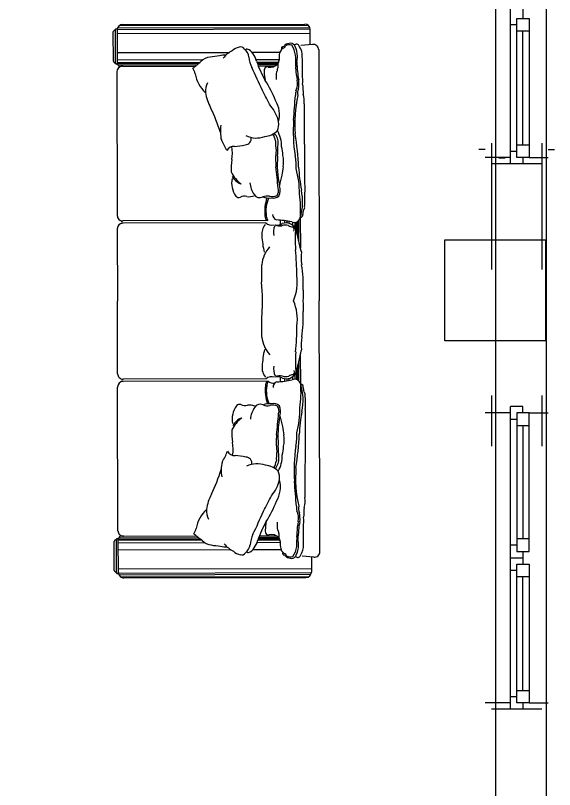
# Model space of a CAD drawing. Header units: millimetres. Extents: x -17017 to 2697, y 1903 to 18260.
# Drawn here: x -17001.984 to -17001.557, y 18221.572 to 18222.186 of the extents above; entities that cross this region are included whole.
import ezdxf

# ---------------------------------------------------------------- set-up
doc = ezdxf.new("R2010")
doc.units = ezdxf.units.MM
doc.linetypes.add('DOT3', pattern=[0.06, 0, -0.06])
for name, color, linetype in [('1', 7, 'Continuous'), ('DENIZLIK', 16, 'Continuous'), ('DUVAR', 7, 'Continuous'), ('furn', 7, 'Continuous'), ('IZDOT', 2, 'DOT3'), ('PENCERE', 3, 'Continuous'), ('sıva', 181, 'Continuous')]:
    doc.layers.add(name, color=color, linetype=linetype)

# ---------------------------------------------------------------- blocks, each defined once
blk = doc.blocks.new('COUCH11')
at = {"layer": 'furn'}
for p, q in [((-0.9946, 0.8003), (-0.8315, 0.8003)), ((-0.8315, 0.8003), (0, 0.8003)), ((0.8315, 0.8003), (0, 0.8003)), ((0.9946, 0.8003), (0.8315, 0.8003)), ((-1.0162, 0.7764), (-1.0114, 0.7298)), ((1.0162, 0.7764), (1.0114, 0.7298)), ((-1.0968, 0.0231), (-1.0968, 0.7449)), ((-1.0929, 0.0107), (-1.0929, 0.7573)), ((-1.0838, 0.0033), (-1.0838, 0.7647)), ((-1.0774, 0.0015), (-1.0774, 0.7664)), ((-1.0152, 0.7666), (-1.0752, 0.7666)), ((-1.0605, 0.0014), (-1.0605, 0.7666)), ((1.0152, 0.7666), (1.0752, 0.7666)), ((1.0605, 0.0014), (1.0605, 0.7666)), ((1.0774, 0.0015), (1.0774, 0.7664)), ((1.0838, 0.0033), (1.0838, 0.7647)), ((1.0929, 0.0107), (1.0929, 0.7573)), ((1.0968, 0.0231), (1.0968, 0.7449)), ((-0.3307, 0.7259), (-0.2084, 0.7259)), ((-0.3178, 0.719), (-0.2394, 0.719)), ((-0.3147, 0.7151), (-0.2554, 0.7151)), ((-0.3122, 0.7099), (-0.2761, 0.7099)), ((0.3307, 0.7259), (0.2084, 0.7259)), ((0.3178, 0.719), (0.2394, 0.719)), ((0.3147, 0.7151), (0.2554, 0.7151)), ((0.3122, 0.7099), (0.2761, 0.7099)), ((-0.3153, 0.6803), (-0.3071, 0.6803)), ((-0.312, 0.6943), (-0.3007, 0.6943)), ((-0.3109, 0.7039), (-0.2921, 0.7039)), ((0.3109, 0.7039), (0.2921, 0.7039)), ((0.312, 0.6943), (0.3007, 0.6943)), ((0.3153, 0.6803), (0.3071, 0.6803)), ((-0.9854, 0.5359), (-0.9854, 0.6461)), ((-0.3198, 0.6461), (-0.3024, 0.6461)), ((-0.3179, 0.6636), (-0.3085, 0.6636)), ((-0.3167, 0.6721), (-0.3085, 0.6721)), ((0.3198, 0.6461), (0.3024, 0.6461)), ((0.3167, 0.6721), (0.3085, 0.6721)), ((0.3179, 0.6636), (0.3085, 0.6636)), ((0.9854, 0.5359), (0.9854, 0.6461)), ((-0.9569, 0.5518), (-0.9569, 0.6429)), ((-0.9465, 0.5549), (-0.9465, 0.6417)), ((-0.9426, 0.5563), (-0.9426, 0.6399)), ((-0.9374, 0.5582), (-0.9374, 0.6358)), ((-0.931, 0.5607), (-0.931, 0.6273)), ((0.931, 0.5607), (0.931, 0.6273)), ((0.9374, 0.5582), (0.9374, 0.6358)), ((0.9426, 0.5563), (0.9426, 0.6399)), ((0.9465, 0.5549), (0.9465, 0.6417)), ((0.9569, 0.5518), (0.9569, 0.6429)), ((-0.3183, 0.5964), (-0.3183, 0.0217)), ((-0.309, 0.5886), (-0.309, 0.0217)), ((0.309, 0.5886), (0.309, 0.0217)), ((0.3183, 0.5964), (0.3183, 0.0217)), ((-0.9854, 0.0014), (-0.9854, 0.4468)), ((0.9854, 0.0014), (0.9854, 0.4468)), ((-0.9569, 0.0014), (-0.9569, 0.3428)), ((0.9569, 0.0014), (0.9569, 0.3428)), ((-0.9465, 0.0014), (-0.9465, 0.3297)), ((-0.9426, 0.0015), (-0.9426, 0.3251)), ((-0.9374, 0.0032), (-0.9374, 0.3189)), ((-0.931, 0.0217), (-0.931, 0.311)), ((0.931, 0.0217), (0.931, 0.311)), ((0.9374, 0.0032), (0.9374, 0.3189)), ((0.9426, 0.0015), (0.9426, 0.3251)), ((0.9465, 0.0014), (0.9465, 0.3297)), ((-1.0752, 0.0014), (-0.9441, 0.0014)), ((-0.931, 0.0231), (-0.931, 0.0162)), ((-0.2874, 0), (0, 0)), ((0.2874, 0), (0, 0)), ((0.931, 0.0231), (0.931, 0.0162)), ((1.0752, 0.0014), (0.9441, 0.0014)), ((-1.0752, -0.0064), (-0.9441, -0.0064)), ((-1.0666, -0.0151), (-0.9526, -0.0151)), ((-0.9093, 0), (-0.3399, 0)), ((0.9093, 0), (0.3399, 0)), ((1.0752, -0.0064), (0.9441, -0.0064)), ((1.0666, -0.0151), (0.9526, -0.0151))]:
    blk.add_line(p, q, dxfattribs=at)
for centre, radius, start, end in [((-0.9946, 0.7786), 0.0217, 90, 185.883), ((0.9946, 0.7786), 0.0217, 354.117, 90), ((-1.0752, 0.7449), 0.0217, 90, 180), ((-0.8744, 0.3168), 0.4197, 87.6845, 93.1812), ((-0.8654, 1.1701), 0.434, 271.0466, 276.17), ((-0.7911, 0.6412), 0.1012, 83.7897, 105.8504), ((-0.7308, 7.0039), 6.2623, 269.54887, 271.34891), ((-0.5249, 5.9036), 5.1606, 269.3499, 271.0449), ((-0.4074, 0.359), 0.3856, 84.9364, 93.4778), ((-0.371, 0.7294), 0.0139, 38.4639, 99.8972), ((-0.3461, 0.7876), 0.0515, 254.184, 273.5153), ((-0.3412, 0.7259), 0.0104, 359.7305, 99.6504), ((-0.0682, 0.2734), 0.4634, 86.8373, 99.264), ((0.0682, 0.2734), 0.4634, 80.736, 93.1627), ((0.3412, 0.7259), 0.0104, 80.3496, 180.2695), ((0.3461, 0.7876), 0.0515, 266.4847, 285.816), ((0.371, 0.7294), 0.0139, 80.1028, 141.5361), ((0.4074, 0.359), 0.3856, 86.5222, 95.0636), ((0.5249, 5.9036), 5.1606, 268.9551, 270.6501), ((0.7308, 7.0039), 6.2623, 268.65109, 270.45113), ((0.7911, 0.6412), 0.1012, 74.1496, 96.2103), ((0.8654, 1.1701), 0.434, 263.83, 268.9534), ((0.8744, 0.3168), 0.4197, 86.8188, 92.3155), ((1.0752, 0.7449), 0.0217, 0, 90), ((-1.0002, 0.6874), 0.0207, 111.2461, 175.6725), ((-1.0047, 0.7121), 0.0122, 111.8173, 225.0514), ((-0.9611, 0.6176), 0.0917, 98.2129, 124.2428), ((-0.9711, 0.6692), 0.0663, 85.6162, 125.037), ((-0.9642, 0.6122), 0.1041, 92.8388, 114.6896), ((-0.9364, 0.2055), 0.5043, 89.4467, 94.3032), ((-0.9688, 0.628), 0.0881, 74.5283, 90.4014), ((-0.9162, -1.269), 2.0049, 89.4729, 91.4265), ((-0.9597, 1.0665), 0.3538, 272.3336, 278.2366), ((-0.9235, 0.7359), 0.0273, 253.0851, 281.853), ((-0.9402, 1.0561), 0.3477, 273.6693, 280.8216), ((-0.9138, 0.862), 0.1458, 271.8777, 284.9862), ((-0.8639, 0.6056), 0.1163, 78.1757, 96.0001), ((-0.8608, 0.644), 0.072, 66.2105, 101.3131), ((-0.8218, 0.7724), 0.0562, 251.0235, 278.4627), ((-0.8168, 0.7525), 0.0451, 250.7532, 273.3826), ((-1.3401, -7.1143), 7.8394, 85.43135, 86.15355), ((-0.704, 1.1958), 0.4912, 257.1068, 274.9578), ((-0.6709, 1.3482), 0.6496, 266.0497, 278.3826), ((-0.4862, -0.3876), 1.1079, 92.237, 99.1017), ((-0.539, 0.5589), 0.1513, 84.2124, 104.2047), ((-0.5754, 1.494), 0.7759, 273.3891, 280.1532), ((-0.4294, 0.3773), 0.3453, 89.0108, 105.8681), ((-0.393, 0.5202), 0.2149, 73.1617, 102.2443), ((-0.3608, 0.2777), 0.4493, 86.161, 98.0095), ((-0.3352, 0.7019), 0.0244, 335.4443, 79.4179), ((-0.2617, 0.668), 0.047, 124.5051, 196.9064), ((0.4634, -2.1955), 2.998, 102.662, 104.5219), ((-0.2399, 1.6486), 0.9431, 267.054, 272.2579), ((-0.1068, -0.2058), 0.917, 89.5424, 96.0023), ((-0.1725, 0.9145), 0.1861, 263.4582, 279.209), ((-0.0729, 0.5304), 0.1828, 66.4983, 98.3597), ((0.0277, 5.1374), 4.4018, 269.0844, 269.6388), ((-0.0277, 5.1374), 4.4018, 270.3612, 270.9156), ((0.0729, 0.5304), 0.1828, 81.6403, 113.5017), ((0.1068, -0.2058), 0.917, 83.9977, 90.4576), ((0.1725, 0.9145), 0.1861, 260.791, 276.5418), ((-0.4634, -2.1955), 2.998, 75.4781, 77.338), ((0.2399, 1.6486), 0.9431, 267.7421, 272.946), ((0.2617, 0.668), 0.047, 343.0936, 55.4949), ((0.3352, 0.7019), 0.0244, 100.5821, 204.5557), ((0.393, 0.5202), 0.2149, 77.7557, 106.8383), ((0.3608, 0.2777), 0.4493, 81.9905, 93.839), ((0.4294, 0.3773), 0.3453, 74.1319, 90.9892), ((0.5754, 1.494), 0.7759, 259.8468, 266.6109), ((0.539, 0.5589), 0.1513, 75.7953, 95.7876), ((0.4862, -0.3876), 1.1079, 80.8983, 87.763), ((0.6709, 1.3482), 0.6496, 261.6174, 273.9503), ((0.704, 1.1958), 0.4912, 265.0422, 282.8932), ((1.3401, -7.1143), 7.8394, 93.84645, 94.56865), ((0.8218, 0.7724), 0.0562, 261.5373, 288.9765), ((0.8168, 0.7525), 0.0451, 266.6174, 289.2468), ((0.8608, 0.644), 0.072, 78.6869, 113.7895), ((0.8639, 0.6056), 0.1163, 83.9999, 101.8243), ((0.9402, 1.0561), 0.3477, 259.1784, 266.3307), ((0.9138, 0.862), 0.1458, 255.0138, 268.1223), ((0.9162, -1.269), 2.0049, 88.5735, 90.5271), ((0.9597, 1.0665), 0.3538, 261.7634, 267.6664), ((0.9235, 0.7359), 0.0273, 258.147, 286.9149), ((0.9364, 0.2055), 0.5043, 85.6968, 90.5533), ((0.9688, 0.628), 0.0881, 89.5986, 105.4717), ((0.9711, 0.6692), 0.0663, 54.963, 94.3838), ((0.9642, 0.6122), 0.1041, 65.3104, 87.1612), ((0.9611, 0.6176), 0.0917, 55.7572, 81.7871), ((1.0002, 0.6874), 0.0207, 4.3275, 68.7539), ((1.0047, 0.7121), 0.0122, 314.9486, 68.1827), ((-0.9763, 0.6903), 0.0446, 181.7166, 213.0289), ((-0.9867, 0.6833), 0.0279, 158.729, 212.6858), ((0.0332, 0.6169), 0.3542, 167.8065, 177.5782), ((-0.2546, 0.6677), 0.0459, 165.0856, 200.0238), ((-0.3123, 0.6924), 0.0186, 315.7594, 6.2684), ((-0.2817, 0.6875), 0.014, 66.7926, 150.1016), ((0.2817, 0.6875), 0.014, 29.8984, 113.2074), ((0.3123, 0.6924), 0.0186, 173.7316, 224.2406), ((0.2546, 0.6677), 0.0459, 339.9762, 14.9144), ((-0.0332, 0.6169), 0.3542, 2.4218, 12.1935), ((0.9867, 0.6833), 0.0279, 327.3142, 21.271), ((0.9763, 0.6903), 0.0446, 326.9711, 358.2834), ((-1.0189, 0.6556), 0.0116, 4.9984, 63.465), ((-1.0133, 0.6567), 0.012, 12.0067, 74.6856), ((-1.0006, 0.6596), 0.00732, 204.2992, 286.7891), ((-0.9724, 0.679), 0.0353, 214.1211, 265.8444), ((-0.7376, 0.5401), 0.1045, 74.302, 122.4354), ((-0.6129, 0.5267), 0.1255, 89.3254, 119.5987), ((-0.5654, 0.4649), 0.1928, 93.2928, 103.7813), ((-0.5506, 0.5423), 0.118, 80.2352, 102.6684), ((-0.4838, 0.848), 0.1951, 256.1146, 265.7395), ((-0.3726, 1.0795), 0.4442, 253.5669, 259.2509), ((-0.4378, 0.595), 0.0512, 64.0843, 110.1575), ((-0.334, 0.635), 0.0335, 344.9472, 35.2882), ((-0.3304, 0.6438), 0.0336, 328.5606, 13.985), ((0.3304, 0.6438), 0.0336, 166.015, 211.4394), ((0.334, 0.635), 0.0335, 144.7118, 195.0528), ((0.4378, 0.595), 0.0512, 69.8425, 115.9157), ((0.3726, 1.0795), 0.4442, 280.7491, 286.4331), ((0.4838, 0.848), 0.1951, 274.2605, 283.8854), ((0.5506, 0.5423), 0.118, 77.3316, 99.7648), ((0.5654, 0.4649), 0.1928, 76.2187, 86.7072), ((0.6129, 0.5267), 0.1255, 60.4013, 90.6746), ((0.7376, 0.5401), 0.1045, 57.5646, 105.698), ((0.9724, 0.679), 0.0353, 274.1556, 325.8789), ((1.0006, 0.6596), 0.00732, 253.2109, 335.7008), ((1.0133, 0.6567), 0.012, 105.3144, 167.9933), ((1.0189, 0.6556), 0.0116, 116.535, 175.0016), ((-0.9579, 0.8172), 0.1743, 264.3954, 271.235), ((-0.9537, 0.6213), 0.0217, 49.8255, 91.235), ((-0.9306, 0.6154), 0.0242, 64.6204, 112.1231), ((-0.9647, 0.6082), 0.0388, 346.4952, 49.8255), ((-0.9184, 0.6228), 0.0146, 43.9681, 97.1295), ((-0.887, 0.7502), 0.1191, 259.9143, 274.6294), ((-0.6599, 0.261), 0.3909, 110.0032, 123.2203), ((-0.6762, 0.4949), 0.1495, 102.8046, 129.987), ((-0.7003, 0.5797), 0.0616, 65.5613, 98.4269), ((-0.7273, 0.5811), 0.0758, 3.1398, 46.2155), ((-0.6279, 0.589), 0.0499, 83.7883, 136.6794), ((-0.6242, 0.5622), 0.0671, 98.3925, 123.4148), ((-0.624, 0.8515), 0.2231, 267.4202, 277.227), ((-0.9856, -8.5582), 9.2038, 87.43443, 87.7392), ((-0.5608, 0.9746), 0.3462, 264.1688, 274.9209), ((-0.5368, 1.0385), 0.4037, 264.7662, 281.6245), ((-0.2436, -1.8543), 2.5005, 94.6538, 96.6019), ((-0.4359, 0.6069), 0.0328, 54.9995, 108.8635), ((-0.4787, 0.6135), 0.065, 351.5752, 18.2719), ((-0.4417, 0.6186), 0.0345, 345.7335, 40.5165), ((-0.3418, 0.6383), 0.0221, 267.1157, 343.0864), ((-0.3345, 0.6113), 0.0341, 318.3691, 17.6936), ((-0.2713, 0.6796), 0.0609, 245.0724, 282.02), ((0.2713, 0.6796), 0.0609, 257.98, 294.9276), ((0.3345, 0.6113), 0.0341, 162.3064, 221.6309), ((0.2928, 0.6191), 0.0341, 318.3691, 5.1123), ((0.3418, 0.6383), 0.0221, 196.9136, 272.8843), ((0.4417, 0.6186), 0.0345, 139.4835, 194.2665), ((0.4787, 0.6135), 0.065, 161.7281, 188.4248), ((0.4359, 0.6069), 0.0328, 71.1365, 125.0005), ((0.2436, -1.8543), 2.5005, 83.3981, 85.3462), ((0.5368, 1.0385), 0.4037, 258.3755, 275.2338), ((0.5608, 0.9746), 0.3462, 265.0791, 275.8312), ((0.9856, -8.5582), 9.2038, 92.2608, 92.56557), ((0.624, 0.8515), 0.2231, 262.773, 272.5798), ((0.6279, 0.589), 0.0499, 43.3206, 96.2117), ((0.6242, 0.5622), 0.0671, 56.5852, 81.6075), ((0.7273, 0.5811), 0.0758, 133.7845, 176.8602), ((0.7003, 0.5797), 0.0616, 81.5731, 114.4387), ((0.6762, 0.4949), 0.1495, 50.013, 77.1954), ((0.6599, 0.261), 0.3909, 56.7797, 69.9968), ((0.887, 0.7502), 0.1191, 265.3706, 280.0857), ((0.9184, 0.6228), 0.0146, 82.8705, 136.0319), ((0.9306, 0.6154), 0.0242, 67.8769, 115.3796), ((0.9647, 0.6082), 0.0388, 130.1745, 193.5048), ((0.9537, 0.6213), 0.0217, 88.765, 130.1745), ((0.9579, 0.8172), 0.1743, 268.765, 275.6046), ((-1.0972, 0.9814), 0.4524, 288.923, 299.5594), ((-0.9058, 0.597), 0.0214, 174.1278, 203.3591), ((-0.9114, 0.6064), 0.0227, 232.0367, 276.8003), ((-0.9184, 0.8147), 0.231, 272.4048, 281.0737), ((2.8418, -6.2436), 7.7476, 117.80557, 118.32047), ((-0.742, 0.5519), 0.0964, 334.4099, 20.2678), ((-0.3709, 0.5938), 0.0447, 166.9181, 201.8744), ((-0.4676, 0.6008), 0.06, 336.8075, 8.9525), ((-0.3545, 0.7583), 0.1734, 252.0292, 275.8579), ((-0.3567, 0.7092), 0.1198, 244.8564, 279.5331), ((-0.3593, 0.7048), 0.1159, 281.1868, 290.72), ((-0.3344, 0.6031), 0.0175, 262.1743, 337.3471), ((-0.2652, 0.6323), 0.0595, 231.3599, 276.0331), ((-0.1305, 0.6962), 0.1244, 227.8916, 264.0669), ((0.1305, 0.6962), 0.1244, 275.9331, 312.1084), ((0.2652, 0.6323), 0.0595, 263.9669, 308.6401), ((0.3344, 0.6031), 0.0175, 202.6529, 277.8257), ((0.3593, 0.7048), 0.1159, 249.28, 258.8132), ((0.3567, 0.7092), 0.1198, 260.4669, 295.1436), ((0.3545, 0.7583), 0.1734, 264.1421, 287.9708), ((0.4676, 0.6008), 0.06, 171.0475, 203.1925), ((0.3709, 0.5938), 0.0447, 338.1256, 13.0819), ((0.742, 0.5519), 0.0964, 159.7322, 205.5901), ((-2.8418, -6.2436), 7.7476, 61.67953, 62.19443), ((1.0972, 0.9814), 0.4524, 240.4406, 251.077), ((0.9184, 0.8147), 0.231, 258.9263, 267.5952), ((0.9114, 0.6064), 0.0227, 263.1997, 307.9633), ((0.9058, 0.597), 0.0214, 336.6409, 5.8722), ((-0.9344, 0.4827), 0.0726, 102.791, 127.9959), ((-0.193, -0.9456), 1.6516, 112.826, 116.295), ((-0.4346, 0.5649), 0.0253, 300.7049, 28.8031), ((-0.2751, 0.9286), 0.3557, 272.5947, 283.4126), ((-0.1274, -1.9502), 2.5227, 88.7034, 90.3633), ((0.0062, -0.2456), 0.821, 90.4307, 95.3429), ((-0.0062, -0.2456), 0.821, 84.6571, 89.5693), ((0.1274, -1.9502), 2.5227, 89.6367, 91.2966), ((0.2751, 0.9286), 0.3557, 256.5874, 267.4053), ((0.4346, 0.5649), 0.0253, 151.1969, 239.2951), ((0.193, -0.9456), 1.6516, 63.705, 67.174), ((0.9344, 0.4827), 0.0726, 52.0041, 77.209), ((-0.9611, 0.4765), 0.0474, 96.8976, 141.4033), ((-0.9629, 0.508), 0.0358, 116.9363, 165.0971), ((-0.981, 0.6578), 0.135, 276.0445, 294.6622), ((-0.6431, 0.5077), 0.0241, 359.2042, 101.3968), ((-0.476, 0.6196), 0.0937, 274.8844, 305.4135), ((-0.4952, 0.5205), 0.082, 355.638, 16.3726), ((0.4952, 0.5205), 0.082, 163.6274, 184.362), ((0.476, 0.6196), 0.0937, 234.5865, 265.1156), ((0.6431, 0.5077), 0.0241, 78.6032, 180.7958), ((0.981, 0.6578), 0.135, 245.3378, 263.9555), ((0.9611, 0.4765), 0.0474, 38.5967, 83.1024), ((0.9629, 0.508), 0.0358, 14.9029, 63.0637), ((-0.989, 0.4909), 0.0176, 120.9546, 200.5535), ((-0.9913, 0.5157), 0.00647, 165.9223, 239.8377), ((-0.9002, 0.4386), 0.2895, 5.4403, 13.7346), ((-0.565, 0.5657), 0.1253, 295.3817, 323.7744), ((-0.5172, 0.5078), 0.0557, 293.1417, 343.1067), ((-0.3842, 0.5042), 0.0309, 160.9321, 210.4803), ((0.3842, 0.5042), 0.0309, 329.5197, 19.0679), ((0.5172, 0.5078), 0.0557, 196.8933, 246.8583), ((0.565, 0.5657), 0.1253, 216.2256, 244.6183), ((0.9002, 0.4386), 0.2895, 166.2654, 174.5597), ((0.9913, 0.5157), 0.00647, 300.1623, 14.0777), ((0.989, 0.4909), 0.0176, 339.4465, 59.0454), ((-0.9523, 0.4955), 0.0544, 191.3747, 224.289), ((-0.5827, 0.4619), 0.0297, 171.9036, 243.7612), ((-0.4685, 0.5469), 0.093, 259.1532, 304.7659), ((-0.4259, 0.4828), 0.0161, 310.3008, 20.8755), ((0.4259, 0.4828), 0.0161, 159.1245, 229.6992), ((0.4685, 0.5469), 0.093, 235.2341, 280.8468), ((0.5827, 0.4619), 0.0297, 296.2388, 8.0964), ((0.9523, 0.4955), 0.0544, 315.711, 348.6253), ((-0.9059, 0.4966), 0.0938, 204.6351, 233.1461), ((-0.9029, 0.4278), 0.0714, 176.3889, 197.1343), ((-0.4565, 0.1079), 0.3557, 113.059, 120.7254), ((-0.5869, 0.3079), 0.1495, 79.6861, 99.5152), ((-0.5205, 0.743), 0.2906, 262.1519, 271.8199), ((0.5205, 0.743), 0.2906, 268.1801, 277.8481), ((0.5869, 0.3079), 0.1495, 80.4848, 100.3139), ((0.4565, 0.1079), 0.3557, 59.2746, 66.941), ((0.9059, 0.4966), 0.0938, 306.8539, 335.3649), ((0.9029, 0.4278), 0.0714, 342.8657, 3.6111), ((-0.6873, 0.4209), 0.2842, 182.8498, 190.4077), ((-0.4588, -0.2662), 0.7075, 107.1548, 115.7419), ((-0.6718, 0.5544), 0.1447, 259.995, 283.4103), ((0.6718, 0.5544), 0.1447, 256.5897, 280.005), ((0.4588, -0.2662), 0.7075, 64.2581, 72.8452), ((0.6873, 0.4209), 0.2842, 349.5923, 357.1502), ((-0.8996, 0.3792), 0.0679, 188.1987, 222.6987), ((-0.8496, 0.5239), 0.1741, 277.832, 298.6654), ((0.8496, 0.5239), 0.1741, 241.3346, 262.168), ((0.8996, 0.3792), 0.0679, 317.3013, 351.8013), ((-0.9206, 0.4368), 0.1276, 278.8138, 317.9757), ((-0.8327, 0.4136), 0.0626, 239.6278, 276.2566), ((0.8327, 0.4136), 0.0626, 263.7434, 300.3722), ((0.9206, 0.4368), 0.1276, 222.0243, 261.1862), ((-1.8533, -0.4408), 1.1899, 38.5477, 40.5744), ((-0.8736, 0.2226), 0.0923, 107.3121, 122.1227), ((0.8736, 0.2226), 0.0923, 57.8773, 72.6879), ((1.8533, -0.4408), 1.1899, 139.4256, 141.4523), ((-1.0752, 0.0231), 0.0217, 180, 270), ((-1.0752, -0.0025), 0.00391, 90, 270), ((-0.944, 0.0145), 0.0131, 269.4922, 7.0602), ((-0.9441, -0.0025), 0.00391, 270, 90), ((-0.9093, 0.0217), 0.0217, 180, 270), ((-0.3399, 0.0217), 0.0217, 270, 0), ((-0.3137, 0.0217), 0.00463, 180, 0), ((-0.2874, 0.0217), 0.0217, 180, 270), ((0.2874, 0.0217), 0.0217, 270, 0), ((0.3137, 0.0217), 0.00463, 180, 0), ((0.3399, 0.0217), 0.0217, 180, 270), ((0.9093, 0.0217), 0.0217, 270, 0), ((0.944, 0.0145), 0.0131, 172.9398, 270.5078), ((0.9441, -0.0025), 0.00391, 90, 270), ((1.0752, 0.0231), 0.0217, 270, 0), ((1.0752, -0.0025), 0.00391, 270, 90), ((-1.064, -0.004), 0.0114, 191.9017, 256.6973), ((-0.9552, -0.004), 0.0114, 283.3027, 348.0983), ((0.9552, -0.004), 0.0114, 191.9017, 256.6973), ((1.064, -0.004), 0.0114, 283.3027, 348.0983)]:
    blk.add_arc(centre, radius, start, end, dxfattribs=at)
blk = doc.blocks.new('A$C5D3213CF')
at = {"layer": 'furn', "rotation": 89.99999999999999}
blk.add_blockref('COUCH11', (0.8003, 2.0853), dxfattribs=at)

msp = doc.modelspace()

# ---------------------------------------------------------------- linework, layer by layer
at = {"layer": '1'}
for points in [[(-17002.82614, 18221.92563), (-17002.82614, 18221.40281), (-17001.56316, 18221.40281), (-17001.56316, 18222.4869), (-17001.79189, 18222.4869)], [(-17002.74222, 18221.44281), (-17001.60316, 18221.44281), (-17001.60316, 18222.4469), (-17001.83189, 18222.4469)]]:
    msp.add_lwpolyline(points, dxfattribs=at)
msp.add_lwpolyline([(-17001.56383, 18221.92779), (-17001.64383, 18221.92779), (-17001.64383, 18222.00779), (-17001.56383, 18222.00779)], close=True, dxfattribs=at)
at = {"layer": 'DENIZLIK'}
for p, q in [((-17001.61175, 18222.07929), (-17001.61675, 18222.07929)), ((-17001.56175, 18222.07929), (-17001.55675, 18222.07929)), ((-17001.59591, 18222.07252), (-17001.60091, 18222.07252))]:
    msp.add_line(p, q, dxfattribs=at)
at = {"layer": 'DUVAR'}
for p, q in [((-17001.56675, 18222.06812), (-17001.60675, 18222.06812)), ((-17001.56675, 18221.63569), (-17001.60675, 18221.63569))]:
    msp.add_line(p, q, dxfattribs=at)
at = {"layer": 'IZDOT'}
for p, q in [((-17001.60675, 18222.08429), (-17001.60675, 18221.84429)), ((-17001.56675, 18222.08429), (-17001.56675, 18221.84429))]:
    msp.add_line(p, q, dxfattribs=at)
at = {"layer": 'PENCERE'}
for p, q in [((-17001.58175, 18222.19312), (-17001.58175, 18222.18312)), ((-17001.58675, 18222.07312), (-17001.58675, 18222.18312)), ((-17001.58175, 18222.08312), (-17001.58175, 18222.17312)), ((-17001.58175, 18221.86069), (-17001.58175, 18221.77069)), ((-17001.58175, 18221.76069), (-17001.58175, 18221.75069)), ((-17001.58675, 18221.64069), (-17001.58675, 18221.75069)), ((-17001.58175, 18221.65069), (-17001.58175, 18221.74069))]:
    msp.add_line(p, q, dxfattribs=at)
for points in [[(-17001.58175, 18222.07312), (-17001.58175, 18222.06812), (-17001.59175, 18222.06812), (-17001.59175, 18222.30812)], [(-17001.57675, 18222.18312), (-17001.57675, 18222.07312), (-17001.58675, 18222.07312)], [(-17001.58675, 18222.18312), (-17001.57675, 18222.18312)], [(-17001.58675, 18222.17812), (-17001.59175, 18222.17812)], [(-17001.57675, 18222.17312), (-17001.58675, 18222.17312)], [(-17001.58675, 18222.08312), (-17001.57675, 18222.08312)], [(-17001.59175, 18222.07812), (-17001.58675, 18222.07812)], [(-17001.58175, 18221.64069), (-17001.58175, 18221.63569), (-17001.59175, 18221.63569), (-17001.59175, 18221.87569)], [(-17001.58175, 18221.87069), (-17001.58175, 18221.87569), (-17001.59175, 18221.87569)], [(-17001.57675, 18221.87069), (-17001.58675, 18221.87069)], [(-17001.58675, 18221.87069), (-17001.58675, 18221.76069), (-17001.57675, 18221.76069), (-17001.57675, 18221.87069)], [(-17001.59175, 18221.86569), (-17001.58675, 18221.86569)], [(-17001.58675, 18221.86069), (-17001.57675, 18221.86069)], [(-17001.57675, 18221.77069), (-17001.58675, 18221.77069)], [(-17001.58675, 18221.76569), (-17001.59175, 18221.76569)], [(-17001.59175, 18221.75569), (-17001.58175, 18221.75569)], [(-17001.57675, 18221.75069), (-17001.57675, 18221.64069), (-17001.58675, 18221.64069)], [(-17001.58675, 18221.75069), (-17001.57675, 18221.75069)], [(-17001.58675, 18221.74569), (-17001.59175, 18221.74569)], [(-17001.57675, 18221.74069), (-17001.58675, 18221.74069)], [(-17001.59175, 18221.64569), (-17001.58675, 18221.64569)], [(-17001.58675, 18221.65069), (-17001.57675, 18221.65069)]]:
    msp.add_lwpolyline(points, dxfattribs=at)
at = {"layer": 'sıva'}
for p, q in [((-17001.59175, 18222.07312), (-17001.61175, 18222.07312)), ((-17001.57675, 18222.07312), (-17001.56175, 18222.07312)), ((-17001.59175, 18221.87069), (-17001.61175, 18221.87069)), ((-17001.57675, 18221.87069), (-17001.56175, 18221.87069)), ((-17001.59175, 18221.64069), (-17001.61175, 18221.64069)), ((-17001.57675, 18221.64069), (-17001.56175, 18221.64069))]:
    msp.add_line(p, q, dxfattribs=at)

# ---------------------------------------------------------------- block references
at = {"xscale": 0.2, "yscale": 0.2, "zscale": 0.2, "rotation": 180.1327932507023}
msp.add_blockref('A$C5D3213CF', (-17001.74424, 18222.37654), dxfattribs=at)

doc.saveas('drawing.dxf')
